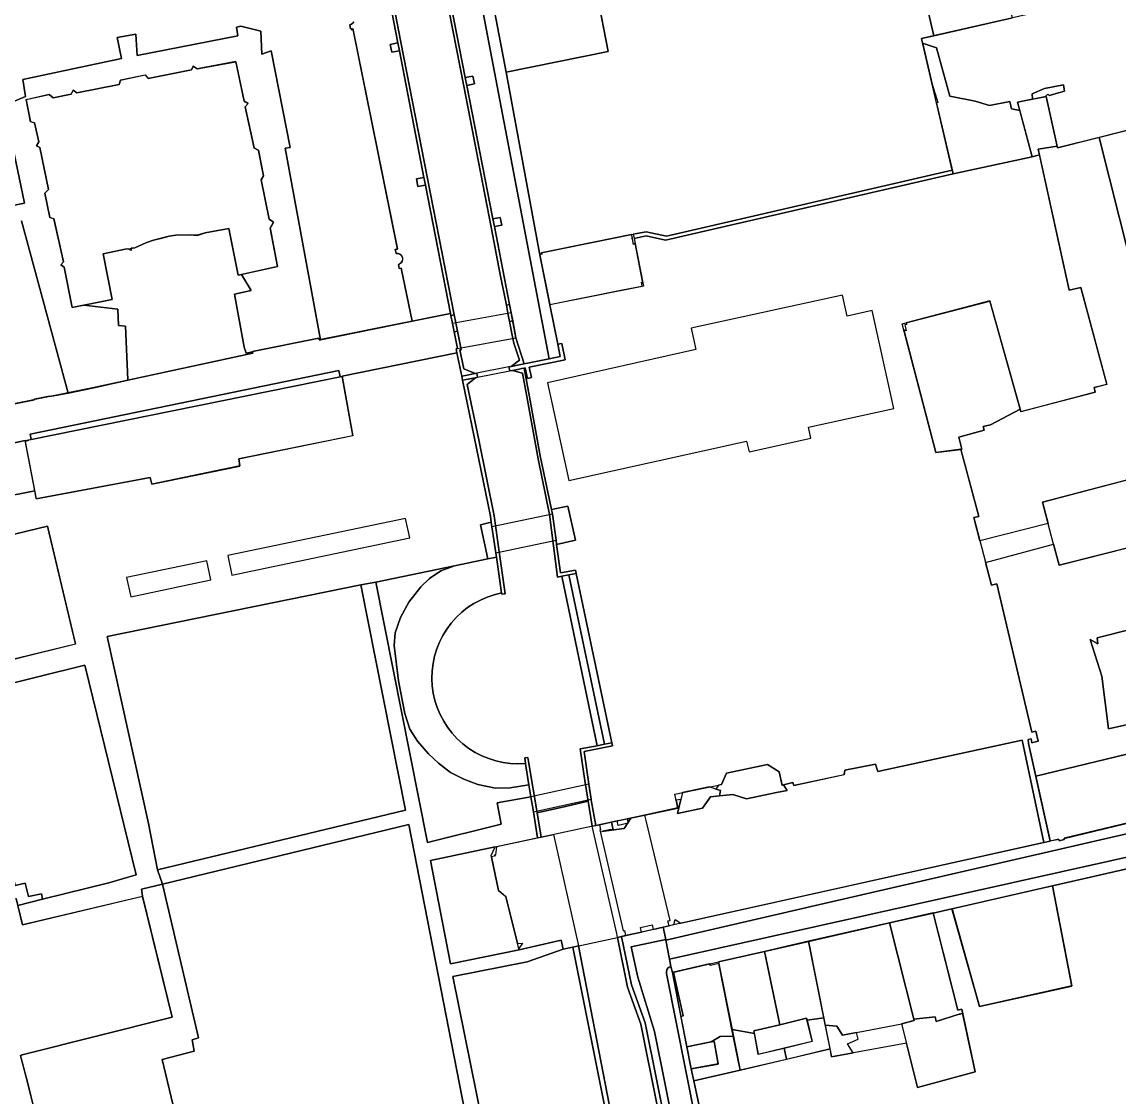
# Model space of a CAD drawing. Header units: metres. Extents: x -62 to 637, y -499 to 559.
# Drawn here: x 264.6 to 396.5, y 100.4 to 229.7 of the extents above; entities that cross this region are included whole.
import ezdxf

# ---------------------------------------------------------------- set-up
doc = ezdxf.new("R2010")
doc.units = ezdxf.units.M

msp = doc.modelspace()

# ---------------------------------------------------------------- linework, layer by layer
at = {"layer": 'building_2', "color": 1}
for points in [[(383.72, 230.22), (383.23, 231.88), (383.22, 232.41), (383.55, 232.25), (383.33, 233.12), (383.49, 233.62), (383.21, 233.53), (383.1, 234), (381.2, 234.16), (379.26, 233.28), (378.72, 235.97), (378.2, 235.84), (378.61, 236.5), (378.6, 236.56), (376.91, 236.22), (376.98, 235.91), (372.67, 234.97), (374.25, 228.06), (383.72, 230.22)], [(374.59, 226.62), (373.02, 227.12), (372.92, 227.09), (374.06, 222.22), (374.73, 220.03), (374.59, 219.94), (376.57, 211.47), (386.07, 213.5), (384.59, 219.06), (383.59, 219.28), (383.38, 220.16), (380.96, 219.66), (379.22, 220.19), (376.17, 220.78), (374.59, 226.62)], [(387.95, 221.03), (388.13, 220.88), (389.98, 221.38), (389.86, 222.16), (387.58, 221.72), (386.09, 221.09), (386.11, 220.44), (387.62, 220.72), (387.95, 221.03)], [(278.2, 202.56), (277.75, 202.5), (277.76, 202.22), (277.34, 202.44), (277.04, 202.41), (274.38, 201.84), (275.48, 196.34), (272.08, 195.66), (276.14, 195.16), (276.23, 193.22), (277.07, 193.12), (277.35, 186.69), (277.36, 186.62), (292.39, 189.88), (292.36, 190.03), (291.57, 189.88), (291.35, 190.59), (290.19, 196.97), (292.19, 197.41), (291.02, 199.34), (290.64, 199.25), (289.51, 204.88), (286.64, 204.34), (285.69, 204.06), (284.91, 204.12), (283.12, 204.06), (282.32, 203.94), (280.46, 203.47), (279.54, 203.16), (278.2, 202.56)], [(338.17, 202.97), (338.03, 203.62), (337.94, 203.59), (338.02, 203.72), (337.92, 204.16), (327.09, 201.97), (327.14, 201.78), (326.89, 201.72), (328.09, 195.72), (339.2, 197.94), (339.11, 198.41), (339.29, 198.31), (338.34, 203.12), (338.17, 202.97)], [(351.75, 179.31), (352.04, 178), (359.48, 179.66), (359.2, 180.97), (369.45, 183.25), (366.84, 195), (363.84, 194.34), (363.27, 196.88), (345.1, 192.88), (345.66, 190.31), (327.82, 186.31), (330.38, 174.59), (351.75, 179.31)], [(384.62, 183.16), (381.01, 196.16), (370.92, 193.53), (371.01, 193.34), (370.76, 193.28), (370.93, 192.56), (370.66, 192.69), (374.48, 177.94), (377.5, 178.31), (377.64, 178.34), (377.25, 179.78), (380.31, 180.62), (380.2, 181.06), (381.09, 181.28), (384.62, 183.16)], [(265.38, 179.44), (265.39, 179.34), (265.03, 179.28), (266.35, 172.38), (280.05, 174.94), (280.23, 174.12), (290.83, 176.31), (290.69, 177.16), (304.42, 179.97), (303.11, 187.09), (265.38, 179.44)], [(229.33, 166.03), (266.17, 173.31), (265.01, 179.38), (261.8, 178.72), (254.34, 177.25), (254.24, 177.19), (247.34, 175.88), (228.17, 172.03), (229.33, 166.03)], [(343.45, 134.53), (343.84, 136.19), (343.27, 136.12), (343.48, 135.19), (337.85, 133.97), (337.05, 132.72), (334.31, 132.38), (335.43, 132.62), (335.69, 132.56), (335.5, 133.47), (321.7, 130.53), (321.58, 129.56), (321.41, 129.53), (321.56, 129.44), (321.08, 129.31), (321.94, 125.25), (322.8, 124.53), (324.2, 118.91), (324.79, 118.94), (324.36, 118.28), (324.39, 118.12), (329.44, 119.31), (329.7, 118.22), (336.23, 119.62), (343.02, 121.16), (343.15, 121.78), (343.85, 121.34), (387.5, 131.03), (384.88, 143.34), (367.52, 139.59), (367.24, 140.44), (363.57, 139.75), (363.48, 139.19), (357.43, 137.91), (357.3, 138.25), (356.19, 137.97), (356.61, 137.31), (355.36, 137.06), (351.73, 136.28), (350.11, 136.81), (348.49, 136.66), (347.41, 136.53), (346.46, 135.16), (343.45, 134.53)], [(351.73, 136.28), (355.36, 137.06), (356.61, 137.31), (356.19, 137.97), (356.04, 137.91), (355.65, 139.53), (354.27, 140.41), (349.34, 139.38), (348.73, 138), (348.36, 137.94), (348.05, 137.47), (348.61, 137.28), (348.49, 136.66), (350.11, 136.81), (351.73, 136.28)], [(343.84, 136.19), (343.45, 134.53), (346.46, 135.16), (347.41, 136.53), (348.49, 136.66), (348.61, 137.28), (348.05, 137.47), (347.3, 137.72), (344.04, 137.06), (343.84, 136.19)], [(337.85, 133.97), (335.5, 133.47), (335.69, 132.56), (335.43, 132.62), (334.31, 132.38), (337.05, 132.72), (337.85, 133.97)], [(388.54, 125.81), (376.45, 123.06), (379.73, 111.31), (390.84, 113.78), (388.54, 125.81)], [(361.2, 109.09), (362.59, 108.97), (363.26, 107.88), (364.97, 108.19), (370.4, 109.22), (371.89, 109.62), (368.93, 121.38), (359.2, 119.16), (361.2, 109.09)], [(377.42, 110.41), (377.72, 110.5), (377.61, 111), (377.13, 110.88), (374.18, 122.56), (368.93, 121.38), (371.85, 109.78), (374.41, 110.06), (374.53, 109.5), (377.3, 110.38), (377.42, 110.41)], [(361.03, 109.97), (359.2, 119.16), (353.92, 117.94), (355.75, 109.12), (358.97, 109.91), (359.02, 109.69), (361.03, 109.97)], [(350, 108.53), (352.68, 108.06), (352.62, 108.38), (355.75, 109.12), (353.92, 117.94), (348.36, 116.69), (350, 108.53)], [(344.55, 106.47), (347.48, 107.06), (348.59, 107.72), (350.15, 107.75), (348.41, 116.47), (347.41, 116.25), (347.29, 116.44), (342.98, 115.44), (343.11, 114.69), (344.12, 110.19), (343.86, 110.12), (344.55, 106.47)], [(342.98, 115.44), (342.85, 115.44), (343.86, 110.12), (344.12, 110.19), (343.11, 114.69), (342.98, 115.44)], [(361.78, 106.22), (361.03, 109.97), (359.02, 109.69), (359.62, 107.12), (356.26, 106.31), (356.53, 104.97), (361.78, 106.22)], [(377.72, 110.5), (377.42, 110.41), (377.3, 110.38), (374.53, 109.5), (374.41, 110.06), (371.85, 109.78), (371.89, 109.62), (370.39, 109.25), (372.29, 101.59), (379.23, 103.44), (377.72, 110.5)], [(353.15, 105.56), (352.68, 108.06), (350, 108.53), (350.98, 103.66), (356.53, 104.97), (356.26, 106.31), (353.15, 105.56)], [(361.97, 105.28), (364.56, 105.75), (363.89, 106.84), (365.17, 107.38), (364.97, 108.19), (363.26, 107.88), (362.59, 108.97), (361.2, 109.09), (361.97, 105.28)], [(348.59, 107.72), (347.48, 107.06), (347.84, 107.12), (348.34, 104.41), (345.09, 103.81), (345.42, 102.38), (350.98, 103.66), (350.15, 107.75), (348.59, 107.72)]]:
    msp.add_lwpolyline(points, close=True, dxfattribs=at)
for points in [[(321.27, 231.84), (322.85, 223.69), (335.1, 226.16), (333.8, 233)], [(397.87, 233.44), (372.78, 227.72), (372.91, 227.16), (373.02, 227.12), (374.59, 226.62), (376.17, 220.78), (379.22, 220.19), (380.96, 219.66), (383.38, 220.16), (383.59, 219.28), (384.59, 219.06), (384.32, 220.09), (386.11, 220.44), (386.09, 221.09), (387.58, 221.72), (389.86, 222.16), (389.98, 221.38), (388.13, 220.88), (387.95, 221.03), (387.62, 220.72), (387.76, 220.75), (389.13, 214.59), (402.17, 217.88)], [(263.34, 207.59), (264.92, 207.94), (262.5, 219.66), (265.05, 220.75), (264.72, 222.81), (276.59, 225.31), (276.09, 227.84), (278.31, 228.25), (278.48, 225.69), (290.59, 228.06), (290.41, 229.09), (290.94, 229.22), (293.33, 228.59), (293.48, 225.84), (294.59, 226.25), (296.89, 214.62), (296.29, 214.53), (300.53, 191.5), (311.53, 193.75), (310.24, 200.12), (309.98, 200.06), (309.88, 200.56), (310, 200.59), (310.11, 200.66), (310.2, 200.72), (310.28, 200.81), (310.34, 200.94), (310.39, 201.03), (310.41, 201.16), (310.41, 201.28), (310.38, 201.41), (310.34, 201.53), (310.27, 201.62), (310.19, 201.72), (310.09, 201.78), (309.98, 201.84), (309.85, 201.88), (309.73, 201.88), (309.61, 201.88), (309.51, 202.38), (309.78, 202.41), (304.45, 228.75), (304.28, 228.72), (304.24, 228.91), (304.14, 228.88), (304.04, 229.38), (304.16, 229.41), (304.27, 229.47), (304.38, 229.53), (304.45, 229.62), (304.52, 229.75)], [(264.57, 205.78), (270.17, 185.09), (273.09, 185.69), (277.36, 186.62), (277.35, 186.69), (277.07, 193.12), (276.23, 193.22), (276.14, 195.16), (272.08, 195.66), (270.67, 195.38), (269.7, 200.22), (269.32, 200.5), (269.61, 200.88), (268.46, 206.06), (267.98, 206.19), (267.37, 209.12), (267.81, 209.56), (266.77, 214.62), (266.38, 214.81), (266.66, 215.31), (266.13, 217.59), (265.67, 217.72), (265.13, 220.38), (267.91, 221), (268.37, 220.59), (270.54, 221.03), (270.8, 221.53), (271.22, 221.19), (276.3, 222.19), (276.49, 222.72), (279.44, 223.34), (279.81, 222.91), (285.02, 223.97), (285.21, 224.41), (285.7, 224.06), (290.33, 224.94), (291.35, 220.19), (291.81, 219.91), (291.48, 219.5), (292.55, 214.56), (293.07, 214.28), (293.68, 211.22), (293.4, 210.72), (294.35, 206), (294.88, 205.62), (294.47, 204.94), (295.36, 200.31), (291.02, 199.34), (292.19, 197.41), (290.19, 196.97), (291.35, 190.59), (291.57, 189.88), (292.36, 190.03), (292.35, 190.09), (300.34, 191.69), (300.38, 191.47), (300.53, 191.5), (296.29, 214.53), (296.89, 214.62), (294.59, 226.25), (293.48, 225.84), (293.33, 228.59), (290.94, 229.22), (290.41, 229.09), (290.59, 228.06), (278.48, 225.69), (278.31, 228.25), (276.09, 227.84), (276.59, 225.31), (264.72, 222.81), (265.05, 220.75), (262.5, 219.66)], [(262.5, 219.66), (264.92, 207.94), (263.34, 207.59)], [(402.3, 217.91), (394.13, 215.84), (397.77, 201.34)], [(397.77, 201.34), (394.13, 215.84), (389.13, 214.59), (389.09, 214.78), (386.8, 214.41), (390.54, 197.47), (391.92, 197.78), (395.05, 186.12), (393.52, 185.75), (393.67, 185.19), (384.7, 182.84), (384.62, 183.16), (381.09, 181.28), (380.2, 181.06), (380.31, 180.62), (377.25, 179.78), (377.64, 178.34), (377.5, 178.31), (379.65, 170.25), (379.65, 170.25), (379.07, 170.12), (381.2, 162), (381.82, 162.16), (386.05, 144.31), (386.54, 144.44), (386.82, 143.22), (386.05, 143.03), (385.95, 143.5), (385.61, 143.41), (385.65, 142.94), (386.52, 139.03), (405.91, 143.69)], [(258.51, 182.75), (266.13, 184.28), (266.12, 184.38), (267.95, 184.75), (267.97, 184.66), (270.17, 185.09), (264.57, 205.78)], [(399.36, 166.91), (389.33, 164.41), (388.66, 166.91), (387.34, 171.97), (404.78, 176.56)], [(257.15, 151.5), (271.06, 154.91), (267.72, 169.09), (243.66, 163.28)], [(402.32, 157.78), (393.88, 155.66), (393.98, 154.94), (393.04, 155.47), (394.45, 151.06), (395.24, 144.72), (405.09, 146.91)], [(405.09, 146.91), (395.24, 144.72), (394.45, 151.06), (393.04, 155.47), (393.98, 154.94), (393.88, 155.66), (402.32, 157.78)], [(405.91, 143.69), (386.52, 139.03), (388.26, 131.22), (389.28, 131.44), (389.33, 131.25), (389.93, 131.41), (389.91, 131.53), (408.17, 135.94)], [(253.18, 88.59), (267.77, 92.19), (265.37, 101.91), (264.44, 105.41), (264.64, 105.5), (282.67, 110.03), (279.14, 124.56), (264.7, 121.12), (263.94, 124.31)]]:
    msp.add_lwpolyline(points, dxfattribs=at)
at = {"layer": 'road_0', "color": 8}
for points in [[(322.85, 223.69), (321.27, 231.84), (319.8, 238.64), (318.42, 245.5), (318.18, 246.74), (317.3, 245.37), (328.03, 189.21), (329.33, 189.47), (329.04, 190.96), (328.09, 195.71), (326.85, 201.92), (322.85, 223.69)], [(302.87, 187.05), (303.11, 187.1), (316.92, 189.91), (316.82, 190.41), (316.99, 190.44), (316.58, 192.46), (316.38, 193.44), (316.19, 194.42), (316.15, 194.65), (311.53, 193.75), (300.38, 191.48), (300.34, 191.7), (292.35, 190.08), (292.39, 189.87), (273.1, 185.7), (262.51, 183.55), (262.75, 182.23), (263.39, 179.04), (265.01, 179.37), (265.39, 179.45), (265.75, 179.52), (265.62, 180.16), (302.72, 187.81), (302.87, 187.05)], [(316.38, 193.44), (316.99, 190.44), (324.01, 191.72), (323.44, 194.75), (316.38, 193.44)], [(328.3, 171.07), (328.41, 170.54), (328.84, 167.41), (328.91, 166.89), (331.17, 167.38), (330.26, 171.48), (328.3, 171.07)], [(321.13, 169.02), (321.59, 165.89), (328.84, 167.41), (328.41, 170.52), (321.13, 169.02)], [(321.05, 169.57), (319.75, 169.26), (320.65, 165.15), (321.68, 165.34), (321.59, 165.89), (321.13, 169.02), (321.05, 169.57)], [(261.01, 149.6), (257.9, 148.83), (258.08, 148.17), (257.11, 147.94), (262.97, 124.06), (263.94, 124.3), (264.14, 123.48), (267.09, 124.21), (267, 124.87), (265.41, 124.54), (265.02, 126.13), (263.82, 125.87), (258.71, 146.71), (259.35, 146.89), (259.2, 148.24), (260.99, 148.69), (261.01, 149.6)], [(421.22, 137.6), (422.78, 138.05), (422.49, 139.08), (412.81, 136.87), (408.2, 135.82), (408.17, 135.94), (389.91, 131.54), (389.93, 131.39), (389.33, 131.24), (389.28, 131.44), (388.26, 131.21), (387.5, 131.04), (358.7, 124.63), (342.43, 121.01), (341.71, 120.85), (342.03, 119.38), (342.05, 119.3), (358.85, 123.18), (359.01, 123.22), (406.46, 134.18), (413.1, 135.72), (413.61, 135.83), (421.22, 137.6)], [(326.12, 134.73), (333.06, 136.23), (332.79, 138.06), (325.82, 136.55), (326.12, 134.73)], [(421.95, 134.97), (421.22, 137.6), (413.61, 135.83), (413.1, 135.72), (406.46, 134.18), (359.01, 123.22), (358.85, 123.18), (342.05, 119.3), (342.49, 117.02), (413.31, 132.81), (421.95, 134.97)], [(386.04, 125.25), (388.54, 125.82), (408.35, 130.35), (422.73, 134.07), (423.66, 133.54), (423.29, 135.3), (421.95, 134.97), (413.31, 132.81), (342.49, 117.02), (342.66, 116.12), (342.85, 115.42), (348.36, 116.68), (353.92, 117.94), (359.2, 119.14), (368.93, 121.36), (374.18, 122.55), (376.44, 123.07), (386.04, 125.25)], [(339.5, 134.33), (337.4, 133.89), (337.51, 133.35), (336.29, 133.09), (336.18, 133.63), (334.07, 133.18), (334.2, 132.57), (334.09, 132.55), (336.91, 120.42), (337.07, 120.46), (337.21, 119.85), (339.1, 120.27), (338.98, 120.81), (340.41, 121.13), (340.53, 120.59), (341.71, 120.85), (342.43, 121.01), (342.29, 121.62), (342.55, 121.67), (339.67, 133.7), (339.5, 134.33)]]:
    msp.add_lwpolyline(points, close=True, dxfattribs=at)
for points in [[(315.92, 233.34), (317.93, 223.02), (318.83, 223.2), (319.02, 222.26), (318.12, 222.09), (321.24, 206.04), (322.14, 206.22), (322.33, 205.28), (321.43, 205.1), (323.25, 195.74), (323.44, 194.75), (323.63, 193.77), (324.01, 191.72), (325, 188.6), (328.03, 189.21), (317.3, 245.37)], [(304.53, 229.75), (304.41, 229.57), (304.24, 229.44), (304.04, 229.37), (304.14, 228.88), (304.41, 228.93), (309.78, 202.42), (309.51, 202.36), (309.61, 201.87), (309.82, 201.88), (310.02, 201.82), (310.19, 201.7), (310.32, 201.54), (310.39, 201.34), (310.4, 201.13), (310.35, 200.93), (310.24, 200.76), (310.07, 200.63), (309.88, 200.55), (309.98, 200.06), (310.24, 200.12), (311.53, 193.75), (316.15, 194.65), (313.15, 210.09), (312.24, 209.91), (312.05, 210.85), (312.96, 211.03), (310.01, 226.26), (310.01, 226.26), (309.1, 226.08), (308.91, 227.02), (309.82, 227.2), (308.4, 234.49)], [(344.32, 90.2), (340.68, 108.31), (338.68, 114.83), (337.89, 118.48), (342.03, 119.38), (342.03, 119.38), (341.71, 120.85), (340.53, 120.59), (339.1, 120.27), (337.21, 119.85), (336.72, 119.74), (337.9, 113.93), (339.56, 109.34), (357.01, 22.44)], [(351.47, 68.28), (342.11, 115.3), (342.1, 115.52), (342.16, 115.73), (342.29, 115.91), (342.46, 116.04), (342.66, 116.12), (342.66, 116.12), (342.49, 117.02), (342.05, 119.3), (342.03, 119.38), (337.89, 118.48), (338.68, 114.83), (340.68, 108.31), (344.32, 90.2)], [(349.1, 85.12), (345.42, 102.39), (345.09, 103.82), (344.55, 106.47), (344.51, 106.65), (342.85, 115.42), (342.66, 116.12), (342.46, 116.04), (342.29, 115.91), (342.16, 115.73), (342.1, 115.52), (342.11, 115.3), (351.47, 68.28)]]:
    msp.add_lwpolyline(points, dxfattribs=at)
at = {"layer": 'road_1', "color": 7}
for points in [[(261.01, 149.6), (272.17, 152.37), (278.36, 127.15), (275.09, 126.18), (267.09, 124.21), (267.09, 124.21), (264.14, 123.48), (264.7, 121.12), (279.14, 124.57), (278.99, 125.42), (281.51, 126.03), (280.92, 127.74), (279.83, 133.33), (274.89, 155.82), (305.36, 162.02), (307.19, 162.35), (316.63, 164.31), (320.65, 165.15), (319.75, 169.26), (321.05, 169.57), (320.95, 170.28), (317.6, 186.62), (317.5, 187.1), (316.92, 189.91), (303.11, 187.1), (303.36, 185.74), (304.42, 179.96), (290.69, 177.16), (290.83, 176.32), (280.23, 174.13), (280.05, 174.95), (277.27, 174.43), (266.35, 172.37), (266.17, 173.31), (229.33, 166.03)], [(243.66, 163.28), (267.72, 169.1), (271.06, 154.9), (257.15, 151.51)], [(323.54, 79.84), (316.44, 114.91), (316.44, 114.91), (325.38, 116.68), (329.69, 118.22), (329.44, 119.3), (324.39, 118.14), (316.15, 116.44), (313.75, 128.89), (321.53, 130.51), (326.63, 131.59), (326.12, 134.73), (325.82, 136.55), (321.76, 135.8), (322.26, 133.23), (313.38, 131.04), (307.19, 162.35), (305.36, 162.02), (310.76, 134.94), (280.92, 127.74), (281.51, 126.03), (311.13, 133.19), (318.85, 93.76)]]:
    msp.add_lwpolyline(points, dxfattribs=at)
msp.add_lwpolyline([(281.51, 126.03), (278.99, 125.42), (279.14, 124.57), (282.67, 110.03), (264.64, 105.5), (264.44, 105.4), (265.37, 101.9), (267.76, 92.17), (253.18, 88.58), (250.8, 98.24), (249.93, 98.03), (252.49, 87.64), (259.66, 89.4), (261.48, 89.85), (268.59, 91.6), (267.8, 94.81), (280.65, 97.98), (283.02, 98.56), (281.47, 104.96), (285.34, 105.96), (285.11, 107.31), (285.84, 107.54), (281.51, 126.03)], close=True, dxfattribs=at)
at = {"layer": 'terrain_0', "color": 8}
for points in [[(308.21, 242.86), (307.82, 242.89), (307.62, 240.59), (307.58, 238.69), (308.4, 234.49), (309.82, 227.2), (310.01, 226.26), (312.96, 211.03), (313.15, 210.09), (316.15, 194.65), (316.19, 194.42), (316.6, 194.5), (314.79, 203.73), (313.35, 211.11), (310.2, 227.27), (308.58, 235.62), (307.96, 238.74), (307.97, 240.59), (308.21, 242.86)], [(312.01, 243.63), (311.64, 243.56), (311.73, 243.09), (314.24, 240.04), (314.88, 236.79), (315.56, 233.27), (317.74, 222.01), (321.04, 205.03), (322.14, 199.34), (322.87, 195.66), (323.25, 195.74), (321.43, 205.1), (321.24, 206.04), (318.12, 222.09), (317.93, 223.02), (315.92, 233.34), (315.74, 234.28), (314.57, 240.26), (312.08, 243.3), (312.01, 243.63)], [(281.44, 203.72), (282.32, 203.94), (283.12, 204.07), (284.91, 204.12), (285.69, 204.05), (286.64, 204.35), (289.51, 204.89), (290.64, 199.26), (295.36, 200.32), (294.47, 204.93), (294.88, 205.63), (294.35, 205.99), (293.4, 210.73), (293.68, 211.22), (293.07, 214.27), (292.55, 214.55), (291.48, 219.51), (291.81, 219.92), (291.35, 220.19), (290.33, 224.95), (285.7, 224.07), (285.21, 224.4), (285.02, 223.97), (279.81, 222.9), (279.44, 223.33), (276.49, 222.72), (276.3, 222.18), (271.22, 221.19), (270.8, 221.53), (270.54, 221.04), (268.37, 220.6), (267.91, 220.99), (265.13, 220.37), (265.67, 217.73), (266.13, 217.58), (266.66, 215.31), (266.38, 214.82), (266.77, 214.61), (267.81, 209.55), (267.37, 209.14), (267.98, 206.2), (268.46, 206.07), (269.61, 200.87), (269.32, 200.49), (269.7, 200.21), (270.67, 195.37), (275.48, 196.33), (274.38, 201.83), (277.04, 202.41), (278.2, 202.57), (279.54, 203.16), (280.46, 203.47), (281.44, 203.72)], [(386.07, 213.5), (386.95, 213.73), (386.8, 214.4), (389.09, 214.78), (387.76, 220.74), (384.32, 220.09), (386.07, 213.5)], [(376.57, 211.47), (376.47, 211.91), (342.12, 203.96), (339.69, 204.49), (338.12, 204.18), (338.22, 203.69), (339.69, 203.98), (342.01, 203.47), (376.57, 211.47)], [(323.25, 195.74), (322.87, 195.66), (323.06, 194.68), (323.26, 193.7), (323.63, 193.77), (323.44, 194.75), (323.25, 195.74)], [(316.6, 194.5), (316.19, 194.42), (316.38, 193.44), (316.58, 192.46), (316.99, 192.54), (316.79, 193.52), (316.6, 194.5)], [(323.63, 193.77), (323.26, 193.7), (323.66, 191.66), (323.77, 191.1), (324.43, 189.06), (323.46, 188.3), (324.6, 188.53), (325, 188.6), (324.01, 191.72), (323.63, 193.77)], [(316.99, 192.54), (316.58, 192.46), (316.99, 190.44), (316.82, 190.41), (316.92, 189.91), (317.5, 187.1), (317.94, 187.19), (319.1, 187.42), (317.77, 188.01), (317.29, 190.27), (317.43, 190.3), (317.39, 190.52), (316.99, 192.54)], [(329.04, 190.96), (329.33, 189.47), (328.03, 189.21), (325, 188.6), (324.6, 188.53), (323.46, 188.3), (323.18, 188.24), (323.27, 187.75), (323.6, 187.82), (324.42, 187.98), (324.69, 188.03), (325, 188.09), (325.14, 188.12), (325.39, 186.85), (325.88, 186.95), (325.62, 188.22), (329.92, 189.08), (329.53, 191.06), (329.04, 190.96)], [(319.1, 187.42), (317.94, 187.19), (317.5, 187.1), (317.6, 186.62), (318.04, 186.71), (319.17, 186.93), (319.41, 186.98), (319.31, 187.47), (319.1, 187.42)], [(319.41, 186.98), (323.27, 187.75), (323.18, 188.24), (319.31, 187.47), (319.41, 186.98)], [(325, 188.09), (324.69, 188.03), (324.42, 187.98), (323.6, 187.82), (324.8, 187.46), (325.32, 184.67), (326.7, 177.19), (328.04, 170.47), (329.01, 162.96), (329.53, 163.05), (330.39, 163.21), (331.27, 163.38), (331.18, 163.8), (329.37, 163.45), (328.91, 166.89), (328.84, 167.41), (328.41, 170.54), (328.3, 171.07), (326.95, 177.54), (325.63, 184.65), (325, 188.09)], [(318.17, 186.12), (319.17, 186.93), (318.04, 186.71), (317.6, 186.62), (320.95, 170.28), (321.05, 169.57), (321.13, 169.02), (321.59, 165.89), (321.68, 165.34), (322.29, 161.06), (322.32, 160.89), (322.71, 160.95), (322, 165.98), (321.39, 170.31), (319.57, 179.48), (318.17, 186.12)], [(330.39, 163.21), (329.53, 163.05), (333.8, 142.68), (334.65, 142.86), (330.39, 163.21)], [(331.27, 163.38), (330.39, 163.21), (334.65, 142.86), (335.54, 143.04), (331.27, 163.38)], [(261.01, 149.6), (260.99, 148.69), (259.2, 148.24), (259.35, 146.89), (258.71, 146.71), (263.82, 125.87), (265.02, 126.13), (265.41, 124.54), (267, 124.87), (267.09, 124.21), (275.09, 126.18), (278.36, 127.15), (272.17, 152.37), (261.01, 149.6)], [(333.08, 136.12), (333.06, 136.23), (332.79, 138.06), (332.22, 141.97), (335.61, 142.67), (335.54, 143.04), (334.65, 142.86), (333.8, 142.68), (331.74, 142.29), (332.29, 138.48), (332.69, 136.02), (333.2, 132.99), (333.62, 133.08), (333.08, 136.12)], [(325.58, 140.53), (325.46, 141.27), (325.08, 141.21), (325.16, 140.54), (325.2, 140.26), (325.58, 137.98), (325.82, 136.55), (326.12, 134.73), (326.63, 131.59), (327.05, 131.68), (326.56, 134.62), (325.58, 140.53)], [(322.8, 124.52), (321.94, 125.26), (321.04, 129.48), (321.53, 130.51), (313.75, 128.89), (316.15, 116.44), (324.39, 118.14), (322.8, 124.52)], [(338.43, 83.02), (331.53, 118.62), (330.84, 118.47), (349.97, 22.88), (350.53, 20.07), (350.84, 18.6), (359.6, -22.41), (359.82, -23.45), (360.29, -23.34), (351, 20.17), (338.43, 83.02)], [(355.75, 109.12), (352.62, 108.37), (353.15, 105.57), (356.26, 106.32), (359.62, 107.13), (358.97, 109.9), (355.75, 109.12)], [(344.55, 106.47), (345.09, 103.82), (348.34, 104.4), (347.84, 107.13), (344.55, 106.47)]]:
    msp.add_lwpolyline(points, close=True, dxfattribs=at)
for points in [[(333.8, 233), (335.1, 226.17), (322.85, 223.69), (326.85, 201.92), (338.12, 204.18), (339.69, 204.49), (342.12, 203.96), (376.47, 211.91), (372.78, 227.72), (374.25, 228.05), (372.67, 234.98)], [(412.08, 178.47), (387.34, 171.97), (388, 169.42), (379.8, 167.31), (379.07, 170.11), (379.65, 170.26), (377.49, 178.35), (374.48, 177.93), (370.47, 193.4), (381.01, 196.15), (384.7, 182.85), (393.67, 185.19), (393.52, 185.74), (395.05, 186.14), (391.92, 197.78), (390.54, 197.47), (386.95, 213.73), (386.07, 213.5), (376.57, 211.47), (342.01, 203.47), (339.69, 203.98), (338.22, 203.69), (339.36, 197.96), (336.64, 197.42), (328.09, 195.71), (329.04, 190.96), (329.53, 191.06), (329.92, 189.08), (325.62, 188.22), (325.88, 186.95), (325.39, 186.85), (325.14, 188.12), (325, 188.09), (325.63, 184.65), (326.95, 177.54), (328.3, 171.07), (330.26, 171.48), (331.17, 167.38), (328.91, 166.89), (329.37, 163.45), (331.18, 163.8), (331.27, 163.38), (335.54, 143.04), (335.61, 142.67), (332.22, 141.97), (332.79, 138.06), (333.06, 136.23), (333.08, 136.12), (333.62, 133.08), (334.07, 133.18), (336.18, 133.63), (337.4, 133.89), (339.5, 134.33), (343.48, 135.18), (343.11, 136.86), (348.73, 138), (349.34, 139.37), (354.27, 140.42), (355.65, 139.52), (356.04, 137.92), (357.3, 138.24), (357.43, 137.91), (363.48, 139.2), (363.57, 139.74), (367.24, 140.45), (367.52, 139.58), (384.88, 143.35), (387.5, 131.04), (388.26, 131.21), (385.65, 142.94), (385.61, 143.41), (385.95, 143.49), (386.05, 143.03), (386.33, 143.09), (386.82, 143.21), (386.54, 144.43), (386.05, 144.32), (381.82, 162.16), (381.2, 162), (380.49, 164.71), (388.65, 166.9), (389.33, 164.4), (400.38, 167.18)], [(408.35, 130.35), (388.54, 125.82), (390.85, 113.79), (379.73, 111.3), (376.44, 123.07), (374.18, 122.55), (377.13, 110.86), (377.61, 111), (379.23, 103.45), (372.29, 101.59), (370.97, 106.89), (361.97, 105.27), (361.78, 106.21), (356.53, 104.96), (350.98, 103.66), (345.42, 102.39), (349.1, 85.12)], [(357.01, 22.44), (339.56, 109.34), (337.9, 113.93), (336.72, 119.74), (336.72, 119.74), (336.23, 119.63), (337.43, 113.65), (339.05, 109.19), (356.48, 22.37)]]:
    msp.add_lwpolyline(points, dxfattribs=at)
at = {"layer": 'terrain_5', "color": 3}
for points in [[(302.87, 187.05), (302.72, 187.81), (265.62, 180.16), (265.75, 179.52), (302.87, 187.05)], [(310.76, 170.02), (289.37, 165.55), (289.88, 163.19), (311.27, 167.67), (310.76, 170.02)], [(286.84, 164.93), (277.2, 162.92), (277.71, 160.59), (287.35, 162.61), (286.84, 164.93)], [(322.29, 161.06), (321.68, 165.34), (320.65, 165.15), (316.63, 164.31), (314.99, 163.72), (313.63, 162.8), (312.57, 161.77), (311.14, 159.95), (310.15, 158.08), (309.5, 156.26), (309.37, 154.73), (309.91, 150.47), (310.65, 146.55), (311.27, 144.66), (312.17, 143.22), (313.52, 141.69), (314.69, 140.57), (316.16, 139.47), (317.74, 138.64), (319.45, 138.03), (321.57, 137.57), (323.32, 137.6), (325.58, 137.98), (325.2, 140.26), (325.16, 140.54), (324.26, 140.5), (323.37, 140.54), (322.48, 140.66), (321.6, 140.86), (320.74, 141.13), (319.91, 141.47), (319.11, 141.88), (318.35, 142.36), (317.64, 142.91), (316.97, 143.52), (316.37, 144.17), (315.81, 144.89), (315.33, 145.64), (314.91, 146.44), (314.56, 147.26), (314.28, 148.12), (314.08, 148.99), (313.96, 149.89), (313.91, 150.78), (313.94, 151.68), (314.05, 152.57), (314.24, 153.45), (314.5, 154.31), (314.83, 155.15), (315.24, 155.95), (315.71, 156.71), (316.25, 157.43), (316.84, 158.1), (317.5, 158.72), (318.2, 159.28), (318.95, 159.77), (319.74, 160.2), (320.57, 160.56), (321.42, 160.84), (322.29, 161.06)], [(325.82, 136.55), (325.58, 137.98), (323.32, 137.6), (321.57, 137.57), (319.45, 138.03), (317.74, 138.64), (316.16, 139.47), (314.69, 140.57), (313.52, 141.69), (312.17, 143.22), (311.27, 144.66), (310.65, 146.55), (309.91, 150.47), (309.37, 154.73), (309.5, 156.26), (310.15, 158.08), (311.14, 159.95), (312.57, 161.77), (313.63, 162.8), (314.99, 163.72), (316.63, 164.31), (307.19, 162.35), (313.38, 131.04), (322.26, 133.23), (321.76, 135.8), (325.82, 136.55)], [(305.36, 162.02), (274.89, 155.82), (279.83, 133.33), (280.92, 127.74), (310.76, 134.94), (305.36, 162.02)], [(311.13, 133.19), (281.51, 126.03), (285.84, 107.54), (285.11, 107.31), (285.34, 105.96), (281.47, 104.96), (283.02, 98.56), (294.69, 49.83), (303.4, 52.11), (325.92, 58.02), (321.99, 77.72), (318.85, 93.76), (311.13, 133.19)], [(330.84, 118.47), (329.69, 118.22), (325.38, 116.68), (316.44, 114.91), (323.54, 79.84), (326.85, 63.47), (327.44, 63.56), (330, 50.28), (329.3, 50.5), (335.35, 19.9), (349.97, 22.88), (330.84, 118.47)]]:
    msp.add_lwpolyline(points, close=True, dxfattribs=at)
at = {"layer": 'terrain_6', "color": 33}
for points in [[(309.82, 227.2), (308.91, 227.02), (309.1, 226.08), (310.01, 226.26), (309.82, 227.2)], [(317.93, 223.02), (318.12, 222.09), (319.02, 222.26), (318.83, 223.2), (317.93, 223.02)], [(312.96, 211.03), (312.05, 210.85), (312.24, 209.91), (313.15, 210.09), (312.96, 211.03)], [(321.24, 206.04), (321.43, 205.1), (322.33, 205.28), (322.14, 206.22), (321.24, 206.04)]]:
    msp.add_lwpolyline(points, close=True, dxfattribs=at)
at = {"layer": 'water', "color": 5}
for points in [[(308.58, 235.62), (310.2, 227.27), (313.35, 211.11), (314.79, 203.73), (316.6, 194.5), (316.79, 193.52), (316.99, 192.54), (317.39, 190.52), (317.43, 190.3), (317.29, 190.27), (317.77, 188.01), (319.1, 187.42), (319.31, 187.47), (319.41, 186.98), (319.17, 186.93), (318.17, 186.12), (319.57, 179.48), (321.39, 170.31), (322, 165.98), (322.71, 160.95), (322.32, 160.89), (322.29, 161.06), (321.42, 160.84), (320.57, 160.56), (319.74, 160.2), (318.95, 159.77), (318.2, 159.28), (317.5, 158.72), (316.84, 158.1), (316.25, 157.43), (315.71, 156.71), (315.24, 155.95), (314.83, 155.15), (314.5, 154.31), (314.24, 153.45), (314.05, 152.57), (313.94, 151.68), (313.91, 150.78), (313.96, 149.89), (314.08, 148.99), (314.28, 148.12), (314.56, 147.26), (314.91, 146.44), (315.33, 145.64), (315.81, 144.89), (316.37, 144.17), (316.97, 143.52), (317.64, 142.91), (318.35, 142.36), (319.11, 141.88), (319.91, 141.47), (320.74, 141.13), (321.6, 140.86), (322.48, 140.66), (323.37, 140.54), (324.26, 140.5), (325.16, 140.54), (325.08, 141.21), (325.46, 141.27), (325.58, 140.53), (326.56, 134.62), (329.97, 135.36), (332.69, 136.02), (332.29, 138.48), (331.74, 142.29), (333.8, 142.68), (329.53, 163.05), (329.01, 162.96), (328.04, 170.47), (326.7, 177.19), (325.32, 184.67), (324.8, 187.46), (323.6, 187.82), (323.27, 187.75), (323.18, 188.24), (323.46, 188.3), (324.43, 189.06), (323.77, 191.1), (323.66, 191.66), (323.26, 193.7), (323.06, 194.68), (322.87, 195.66), (322.14, 199.34), (321.04, 205.03), (317.74, 222.01), (315.56, 233.27)], [(356.48, 22.37), (339.05, 109.19), (337.43, 113.65), (336.23, 119.63), (336.23, 119.63), (336.13, 120.08), (333.2, 132.99), (332.69, 136.02), (329.97, 135.36), (326.56, 134.62), (327.05, 131.68), (328.54, 132), (331.53, 118.62), (338.43, 83.02)]]:
    msp.add_lwpolyline(points, dxfattribs=at)

doc.saveas('drawing.dxf')
